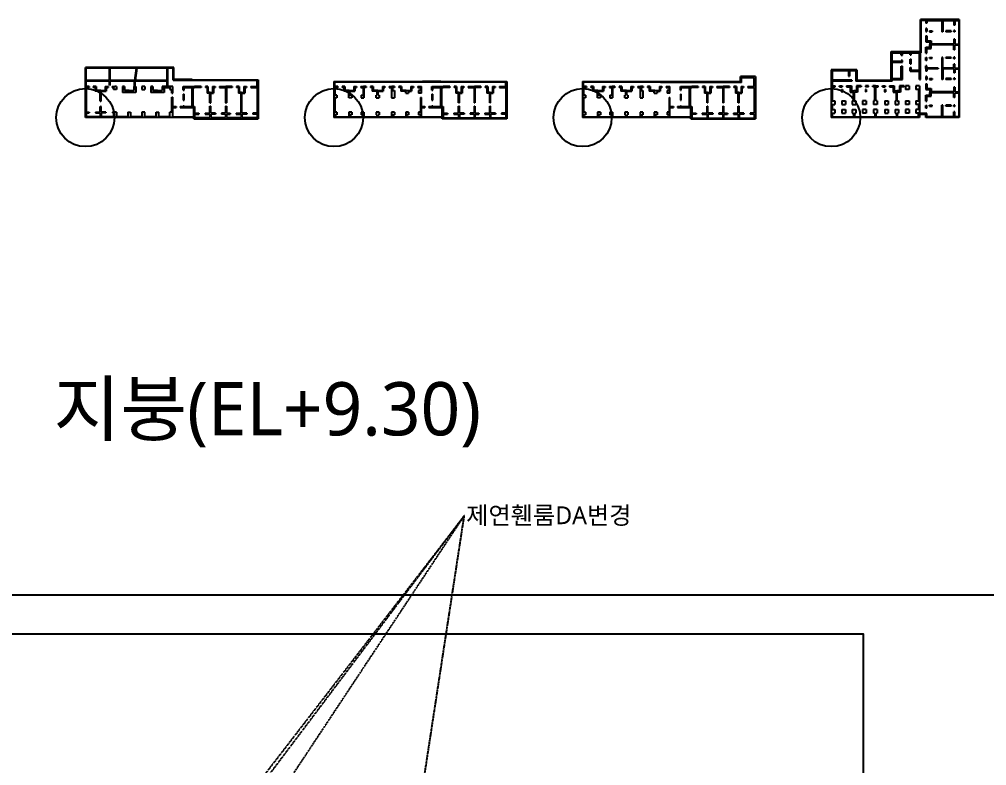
# Model space of a CAD drawing. Header units: millimetres. Extents: x 317501 to 2277231, y -321722 to 1186893.
# Drawn here: x 1549361 to 1821710, y 910014 to 1120241 of the extents above; entities that cross this region are included whole.
import ezdxf
from ezdxf.enums import TextEntityAlignment as Align

# ---------------------------------------------------------------- set-up
doc = ezdxf.new("R2010")
doc.units = ezdxf.units.MM
doc.header["$LTSCALE"] = 57
doc.linetypes.add('XS-지하주차장$0$HID', pattern=[2.3, 1.5, -0.8])
doc.layers.add('XS-지하주차장$0$0106', color=3, linetype='XS-지하주차장$0$HID', plot=False)
doc.layers.add('XS-지하주차장$0$DEFPOINT', color=144, linetype='Continuous', plot=False)
doc.layers.add('XS-지하주차장$0$TEXT', color=3, linetype='Continuous')
doc.layers.add('XS-지하주차장$0$W11', color=40, linetype='Continuous')
doc.styles.add('XS-지하주차장$0$맑은고딕', font='malgun.ttf')

# ---------------------------------------------------------------- blocks, each defined once
blk = doc.blocks.new('XS-지하주차장$0$104')
at = {"layer": 'XS-지하주차장$0$W11'}
for p, q in [((0, 10205), (24885, 10205)), ((0, 10205), (0, 0)), ((250, 8715), (250, 10065)), ((250, 10065), (24885, 10065)), ((1075, 8715), (250, 8715)), ((1075, 8465), (250, 8465)), ((250, 8465), (250, 6350)), ((1075, 8715), (1075, 8465)), ((3025, 8715), (2295, 8715)), ((2295, 8715), (2295, 8465)), ((2775, 8465), (2295, 8465)), ((2775, 8465), (2775, 7425)), ((3025, 8715), (3025, 7675)), ((5615, 8715), (6345, 8715)), ((5615, 8715), (5615, 7675)), ((5865, 8465), (6345, 8465)), ((5865, 8465), (5865, 7425)), ((6345, 8715), (6345, 8465)), ((7565, 8715), (8320, 8715)), ((7565, 8715), (7565, 8465)), ((7565, 8465), (8195, 8465)), ((8195, 8465), (8195, 6350)), ((9075, 8715), (8320, 8715)), ((8445, 8465), (8445, 5550)), ((9075, 8465), (8445, 8465)), ((9075, 8715), (9075, 8465)), ((11025, 8715), (10295, 8715)), ((10295, 8715), (10295, 8465)), ((10775, 8465), (10295, 8465)), ((10775, 8465), (10775, 7425)), ((11025, 8715), (11025, 7675)), ((13615, 8715), (14345, 8715)), ((13615, 8715), (13615, 7675)), ((13865, 8465), (14345, 8465)), ((13865, 8465), (13865, 7425)), ((14345, 8715), (14345, 8465)), ((15565, 8715), (16320, 8715)), ((15565, 8715), (15565, 8465)), ((15565, 8465), (16195, 8465)), ((16195, 8465), (16195, 5550)), ((17075, 8715), (16320, 8715)), ((16445, 8465), (16445, 7675)), ((17075, 8465), (16445, 8465)), ((17075, 8715), (17075, 8465)), ((19025, 8715), (18295, 8715)), ((18295, 8715), (18295, 8465)), ((18775, 8465), (18295, 8465)), ((18775, 8465), (18775, 7425)), ((19025, 8715), (19025, 7675)), ((21615, 8715), (22345, 8715)), ((21615, 8715), (21615, 7675)), ((21865, 8465), (22345, 8465)), ((21865, 8465), (21865, 7425)), ((22345, 8715), (22345, 8465)), ((23565, 8715), (24595, 8715)), ((23565, 8715), (23565, 8465)), ((23565, 8465), (24345, 8465)), ((24345, 8465), (24345, 7675)), ((24595, 6875), (24595, 8715)), ((24885, 10265), (30045, 10265)), ((24885, 10265), (24885, 10205)), ((24885, 10065), (48340, 10065)), ((27545, 8715), (30745, 8715)), ((27545, 7755), (27545, 8715)), ((27795, 8465), (30095, 8465)), ((27795, 7755), (27795, 8465)), ((30045, 10265), (30045, 10205)), ((30045, 10205), (48690, 10205)), ((30095, 3100), (30095, 8465)), ((30345, 3100), (30345, 8465)), ((30345, 8465), (30745, 8465)), ((32575, 8715), (30745, 8715)), ((32575, 8465), (30745, 8465)), ((32575, 8715), (32575, 8465)), ((34525, 8715), (33795, 8715)), ((33795, 8715), (33795, 8465)), ((34275, 8465), (33795, 8465)), ((34275, 8465), (34275, 6855)), ((34525, 8715), (34525, 7105)), ((35815, 8715), (36545, 8715)), ((35815, 8715), (35815, 7105)), ((36065, 8465), (36545, 8465)), ((36065, 8465), (36065, 6855)), ((36545, 8715), (36545, 8465)), ((37765, 8715), (39570, 8715)), ((37765, 8715), (37765, 8465)), ((37765, 8465), (39445, 8465)), ((39445, 8465), (39445, 4200)), ((41375, 8715), (39570, 8715)), ((39695, 8465), (39695, 4200)), ((41375, 8465), (39695, 8465)), ((41375, 8715), (41375, 8465)), ((43325, 8715), (42595, 8715)), ((42595, 8715), (42595, 8465)), ((43075, 8465), (42595, 8465)), ((43075, 8465), (43075, 6855)), ((43325, 8715), (43325, 7105)), ((44615, 8715), (45345, 8715)), ((44615, 8715), (44615, 7105)), ((44865, 8465), (45345, 8465)), ((44865, 8465), (44865, 6855)), ((45345, 8715), (45345, 8465)), ((46565, 8715), (48340, 8715)), ((46565, 8715), (46565, 8465)), ((46565, 8465), (48340, 8465)), ((48340, 8715), (48340, 10065)), ((48340, 8465), (48340, 1265)), ((48690, 10205), (48690, -300)), ((800, 6350), (250, 6350)), ((250, 5550), (250, 1565)), ((800, 5550), (250, 5550)), ((800, 6350), (800, 5550)), ((4195, 7425), (2775, 7425)), ((4320, 7675), (3025, 7675)), ((4195, 5550), (4195, 7425)), ((4995, 5550), (4195, 5550)), ((4320, 7675), (5615, 7675)), ((4445, 7425), (5865, 7425)), ((4445, 6350), (4445, 7425)), ((4995, 6350), (4445, 6350)), ((4995, 6350), (4995, 5550)), ((7645, 6350), (8195, 6350)), ((7645, 6350), (7645, 5550)), ((7645, 5550), (8445, 5550)), ((12195, 7425), (10775, 7425)), ((12320, 7675), (11025, 7675)), ((11920, 6350), (12195, 6350)), ((11920, 5550), (11920, 6350)), ((11920, 5550), (12720, 5550)), ((12195, 6350), (12195, 7425)), ((12320, 7675), (13615, 7675)), ((12445, 6350), (12445, 7425)), ((12445, 7425), (13865, 7425)), ((12445, 6350), (12720, 6350)), ((12720, 6350), (12720, 5550)), ((16195, 5550), (17075, 5550)), ((16445, 7675), (17075, 7675)), ((17075, 7675), (17075, 5550)), ((20195, 7425), (18775, 7425)), ((20320, 7675), (19025, 7675)), ((20195, 6875), (20195, 7425)), ((20195, 6875), (20995, 6875)), ((20320, 7675), (21615, 7675)), ((20995, 7425), (21865, 7425)), ((20995, 7425), (20995, 6875)), ((24345, 7675), (23795, 7675)), ((23795, 7675), (23795, 6875)), ((24595, 6875), (23795, 6875)), ((24345, 5665), (24345, 1565)), ((24345, 5665), (24595, 5665)), ((24595, 3100), (24595, 5665)), ((27545, 7755), (27795, 7755)), ((27545, 6565), (27545, 4900)), ((27545, 6565), (27795, 6565)), ((27795, 4900), (27795, 6565)), ((35045, 6855), (34275, 6855)), ((35170, 7105), (34525, 7105)), ((35045, 4200), (35045, 6855)), ((35170, 7105), (35815, 7105)), ((35295, 6855), (36065, 6855)), ((35295, 4200), (35295, 6855)), ((43845, 6855), (43075, 6855)), ((43970, 7105), (43325, 7105)), ((43845, 4200), (43845, 6855)), ((43970, 7105), (44615, 7105)), ((44095, 6855), (44865, 6855)), ((44095, 4200), (44095, 6855)), ((24595, 3100), (25595, 3100)), ((24595, 250), (24595, 2850)), ((24595, 2850), (25595, 2850)), ((25595, 3100), (25595, 2850)), ((26705, 3100), (27545, 3100)), ((26705, 3100), (26705, 2850)), ((26705, 2850), (30495, 2850)), ((27545, 4900), (27795, 4900)), ((27545, 3330), (27795, 3330)), ((27545, 3100), (27545, 3330)), ((27795, 3100), (27795, 3330)), ((27795, 3100), (30095, 3100)), ((30345, 3100), (30745, 3100)), ((30495, 250), (30495, 2850)), ((30745, 3100), (30745, 1265)), ((35295, 4200), (35045, 4200)), ((35045, 1265), (35045, 3200)), ((35045, 3200), (35295, 3200)), ((35295, 1265), (35295, 3200)), ((39695, 4200), (39445, 4200)), ((39445, 3200), (39695, 3200)), ((39445, 3200), (39445, 1265)), ((39695, 3200), (39695, 1265)), ((44095, 4200), (43845, 4200)), ((43845, 1265), (43845, 3200)), ((43845, 3200), (44095, 3200)), ((44095, 1265), (44095, 3200)), ((800, 1565), (250, 1565)), ((800, 765), (250, 765)), ((250, 765), (250, 140)), ((4195, 140), (250, 140)), ((800, 1565), (800, 765)), ((4995, 1565), (4195, 1565)), ((4195, 1565), (4195, 140)), ((4995, 765), (4445, 765)), ((4445, 765), (4445, 140)), ((8195, 140), (4445, 140)), ((4995, 1565), (4995, 765)), ((8445, 1565), (7645, 1565)), ((7645, 1565), (7645, 765)), ((8195, 765), (7645, 765)), ((8195, 765), (8195, 140)), ((8445, 1565), (8445, 140)), ((12195, 140), (8445, 140)), ((12720, 1565), (11920, 1565)), ((11920, 1565), (11920, 765)), ((11920, 765), (12195, 765)), ((12195, 765), (12195, 140)), ((12720, 765), (12445, 765)), ((12445, 765), (12445, 140)), ((16195, 140), (12445, 140)), ((12720, 1565), (12720, 765)), ((16995, 1565), (16195, 1565)), ((16195, 1565), (16195, 140)), ((16445, 765), (16445, 140)), ((16445, 765), (16995, 765)), ((20195, 140), (16445, 140)), ((16995, 1565), (16995, 765)), ((20995, 1565), (20195, 1565)), ((20195, 1565), (20195, 140)), ((20995, 765), (20445, 765)), ((20445, 765), (20445, 140)), ((24345, 140), (20445, 140)), ((20995, 1565), (20995, 765)), ((24345, 1565), (23795, 1565)), ((23795, 1565), (23795, 765)), ((24345, 765), (23795, 765)), ((24345, 765), (24345, 140)), ((24595, 250), (30495, 250)), ((30745, 1265), (31990, 1265)), ((30745, 1015), (30745, -160)), ((30745, 1015), (31980, 1015)), ((31990, 1265), (31990, 1015)), ((33700, 1265), (35045, 1265)), ((33700, 1265), (33700, 1015)), ((33700, 1015), (35045, 1015)), ((35045, 1015), (35045, -160)), ((36640, 1265), (35295, 1265)), ((36640, 1015), (35295, 1015)), ((35295, 1015), (35295, -160)), ((36640, 1265), (36640, 1015)), ((39445, 1265), (38350, 1265)), ((38350, 1265), (38350, 1015)), ((39445, 1015), (38350, 1015)), ((39445, 1015), (39445, -160)), ((39695, 1265), (40790, 1265)), ((39695, 1015), (39695, -160)), ((39695, 1015), (40790, 1015)), ((40790, 1265), (40790, 1015)), ((42500, 1265), (43845, 1265)), ((42500, 1265), (42500, 1015)), ((42500, 1015), (43845, 1015)), ((43845, 1015), (43845, -160)), ((45440, 1265), (44095, 1265)), ((45440, 1015), (44095, 1015)), ((44095, 1015), (44095, -160)), ((45440, 1265), (45440, 1015)), ((48340, 1265), (47150, 1265)), ((47150, 1265), (47150, 1015)), ((48340, 1015), (47150, 1015)), ((48340, 1015), (48340, -160)), ((30495, 0), (0, 0)), ((30495, -300), (30495, 0)), ((48690, -300), (30495, -300)), ((35045, -160), (30745, -160)), ((39445, -160), (35295, -160)), ((43845, -160), (39695, -160)), ((48340, -160), (44095, -160))]:
    blk.add_line(p, q, dxfattribs=at)
blk = doc.blocks.new('XS-지하주차장$0$105')
at = {"layer": 'XS-지하주차장$0$W11'}
for p, q in [((44415, 10205), (44415, 11555)), ((48690, 11555), (44415, 11555)), ((44765, 9855), (44765, 11205)), ((48340, 11205), (44765, 11205)), ((48340, 8715), (48340, 11205)), ((48690, 11555), (48690, -300)), ((0, 10205), (44415, 10205)), ((0, 10205), (0, 0)), ((21930, 9955), (250, 9955)), ((250, 8715), (250, 9955)), ((1075, 8715), (250, 8715)), ((1075, 8465), (250, 8465)), ((250, 8465), (250, 6350)), ((1075, 8715), (1075, 8465)), ((3025, 8715), (2295, 8715)), ((2295, 8715), (2295, 8465)), ((2775, 8465), (2295, 8465)), ((2775, 8465), (2775, 7425)), ((3025, 8715), (3025, 7675)), ((5615, 8715), (6345, 8715)), ((5615, 8715), (5615, 7675)), ((5865, 8465), (6345, 8465)), ((5865, 8465), (5865, 7425)), ((6345, 8715), (6345, 8465)), ((7565, 8715), (8320, 8715)), ((7565, 8715), (7565, 8465)), ((7565, 8465), (8195, 8465)), ((8195, 8465), (8195, 6350)), ((9075, 8715), (8320, 8715)), ((8445, 8465), (8445, 5550)), ((9075, 8465), (8445, 8465)), ((9075, 8715), (9075, 8465)), ((11025, 8715), (10295, 8715)), ((10295, 8715), (10295, 8465)), ((10775, 8465), (10295, 8465)), ((10775, 8465), (10775, 7425)), ((11025, 8715), (11025, 7675)), ((13615, 8715), (14345, 8715)), ((13615, 8715), (13615, 7675)), ((13865, 8465), (14345, 8465)), ((13865, 8465), (13865, 7425)), ((14345, 8715), (14345, 8465)), ((15565, 8715), (16320, 8715)), ((15565, 8715), (15565, 8465)), ((15565, 8465), (16195, 8465)), ((16195, 8465), (16195, 5550)), ((17075, 8715), (16320, 8715)), ((16445, 8465), (16445, 7675)), ((17075, 8465), (16445, 8465)), ((17075, 8715), (17075, 8465)), ((19025, 8715), (18295, 8715)), ((18295, 8715), (18295, 8465)), ((18775, 8465), (18295, 8465)), ((18775, 8465), (18775, 7425)), ((19025, 8715), (19025, 7675)), ((21615, 8715), (22345, 8715)), ((21615, 8715), (21615, 7675)), ((21865, 8465), (22345, 8465)), ((21865, 8465), (21865, 7425)), ((21930, 9855), (21930, 9955)), ((44765, 9855), (21930, 9855)), ((22345, 8715), (22345, 8465)), ((23565, 8715), (24345, 8715)), ((23565, 8715), (23565, 8465)), ((23565, 8465), (24345, 8465)), ((24345, 8715), (24595, 8715)), ((24345, 8465), (24345, 7675)), ((24595, 6875), (24595, 8715)), ((27545, 8715), (30745, 8715)), ((27545, 7755), (27545, 8715)), ((27795, 8465), (30095, 8465)), ((27795, 7755), (27795, 8465)), ((30095, 3100), (30095, 8465)), ((30345, 3100), (30345, 8465)), ((30345, 8465), (30745, 8465)), ((32575, 8715), (30745, 8715)), ((32575, 8465), (30745, 8465)), ((32575, 8715), (32575, 8465)), ((34525, 8715), (33795, 8715)), ((33795, 8715), (33795, 8465)), ((34275, 8465), (33795, 8465)), ((34275, 8465), (34275, 6855)), ((34525, 8715), (34525, 7105)), ((35815, 8715), (36545, 8715)), ((35815, 8715), (35815, 7105)), ((36065, 8465), (36545, 8465)), ((36065, 8465), (36065, 6855)), ((36545, 8715), (36545, 8465)), ((37765, 8715), (39570, 8715)), ((37765, 8715), (37765, 8465)), ((37765, 8465), (39445, 8465)), ((39445, 8465), (39445, 4200)), ((41375, 8715), (39570, 8715)), ((39695, 8465), (39695, 4200)), ((41375, 8465), (39695, 8465)), ((41375, 8715), (41375, 8465)), ((43325, 8715), (42595, 8715)), ((42595, 8715), (42595, 8465)), ((43075, 8465), (42595, 8465)), ((43075, 8465), (43075, 6855)), ((43325, 8715), (43325, 7105)), ((44615, 8715), (45345, 8715)), ((44615, 8715), (44615, 7105)), ((44865, 8465), (45345, 8465)), ((44865, 8465), (44865, 6855)), ((45345, 8715), (45345, 8465)), ((46565, 8715), (48340, 8715)), ((46565, 8715), (46565, 8465)), ((46565, 8465), (48340, 8465)), ((48340, 8465), (48340, 1265)), ((800, 6350), (250, 6350)), ((250, 5550), (250, 1565)), ((800, 5550), (250, 5550)), ((800, 6350), (800, 5550)), ((4195, 7425), (2775, 7425)), ((4320, 7675), (3025, 7675)), ((4195, 5550), (4195, 7425)), ((4995, 5550), (4195, 5550)), ((4320, 7675), (5615, 7675)), ((4445, 7425), (5865, 7425)), ((4445, 6350), (4445, 7425)), ((4995, 6350), (4445, 6350)), ((4995, 6350), (4995, 5550)), ((7645, 6350), (8195, 6350)), ((7645, 6350), (7645, 5550)), ((7645, 5550), (8445, 5550)), ((12195, 7425), (10775, 7425)), ((12320, 7675), (11025, 7675)), ((11920, 6350), (12195, 6350)), ((11920, 5550), (11920, 6350)), ((11920, 5550), (12720, 5550)), ((12195, 6350), (12195, 7425)), ((12320, 7675), (13615, 7675)), ((12445, 6350), (12445, 7425)), ((12445, 7425), (13865, 7425)), ((12445, 6350), (12720, 6350)), ((12720, 6350), (12720, 5550)), ((16195, 5550), (16995, 5550)), ((16445, 7675), (16995, 7675)), ((16995, 7675), (16995, 5550)), ((20195, 7425), (18775, 7425)), ((20320, 7675), (19025, 7675)), ((20195, 6875), (20195, 7425)), ((20195, 6875), (20995, 6875)), ((20320, 7675), (21615, 7675)), ((20995, 7425), (21865, 7425)), ((20995, 7425), (20995, 6875)), ((24345, 7675), (23795, 7675)), ((23795, 7675), (23795, 6875)), ((24595, 6875), (23795, 6875)), ((24345, 5665), (24345, 1565)), ((24345, 5665), (24595, 5665)), ((24595, 3100), (24595, 5665)), ((27545, 7755), (27795, 7755)), ((27545, 6565), (27545, 4900)), ((27545, 6565), (27795, 6565)), ((27795, 4900), (27795, 6565)), ((35045, 6855), (34275, 6855)), ((35170, 7105), (34525, 7105)), ((35045, 4200), (35045, 6855)), ((35170, 7105), (35815, 7105)), ((35295, 6855), (36065, 6855)), ((35295, 4200), (35295, 6855)), ((43845, 6855), (43075, 6855)), ((43970, 7105), (43325, 7105)), ((43845, 4200), (43845, 6855)), ((43970, 7105), (44615, 7105)), ((44095, 6855), (44865, 6855)), ((44095, 4200), (44095, 6855)), ((24595, 3100), (25595, 3100)), ((24595, 250), (24595, 2850)), ((24595, 2850), (25595, 2850)), ((25595, 3100), (25595, 2850)), ((26705, 3100), (27545, 3100)), ((26705, 3100), (26705, 2850)), ((26705, 2850), (30495, 2850)), ((27545, 4900), (27795, 4900)), ((27545, 3330), (27795, 3330)), ((27545, 3100), (27545, 3330)), ((27795, 3100), (27795, 3330)), ((27795, 3100), (30095, 3100)), ((30345, 3100), (30745, 3100)), ((30495, 250), (30495, 2850)), ((30745, 3100), (30745, 1265)), ((35295, 4200), (35045, 4200)), ((35045, 1265), (35045, 3200)), ((35045, 3200), (35295, 3200)), ((35295, 1265), (35295, 3200)), ((39695, 4200), (39445, 4200)), ((39445, 3200), (39445, 1265)), ((39445, 3200), (39695, 3200)), ((39695, 3200), (39695, 1265)), ((44095, 4200), (43845, 4200)), ((43845, 1265), (43845, 3200)), ((43845, 3200), (44095, 3200)), ((44095, 1265), (44095, 3200)), ((800, 1565), (250, 1565)), ((800, 765), (250, 765)), ((250, 765), (250, 140)), ((4195, 140), (250, 140)), ((800, 1565), (800, 765)), ((4995, 1565), (4195, 1565)), ((4195, 1565), (4195, 140)), ((4995, 765), (4445, 765)), ((4445, 765), (4445, 140)), ((8195, 140), (4445, 140)), ((4995, 1565), (4995, 765)), ((8445, 1565), (7645, 1565)), ((7645, 1565), (7645, 765)), ((8195, 765), (7645, 765)), ((8195, 765), (8195, 140)), ((8445, 1565), (8445, 140)), ((12195, 140), (8445, 140)), ((12720, 1565), (11920, 1565)), ((11920, 1565), (11920, 765)), ((11920, 765), (12195, 765)), ((12195, 765), (12195, 140)), ((12720, 765), (12445, 765)), ((12445, 765), (12445, 140)), ((16195, 140), (12445, 140)), ((12720, 1565), (12720, 765)), ((16995, 1565), (16195, 1565)), ((16195, 1565), (16195, 140)), ((16445, 765), (16445, 140)), ((16445, 765), (16995, 765)), ((20195, 140), (16445, 140)), ((16995, 1565), (16995, 765)), ((20995, 1565), (20195, 1565)), ((20195, 1565), (20195, 140)), ((20995, 765), (20445, 765)), ((20445, 765), (20445, 140)), ((24345, 140), (20445, 140)), ((20995, 1565), (20995, 765)), ((24345, 1565), (23795, 1565)), ((23795, 1565), (23795, 765)), ((24345, 765), (23795, 765)), ((24345, 765), (24345, 140)), ((24595, 250), (30495, 250)), ((30745, 1265), (31990, 1265)), ((30745, 1015), (30745, -160)), ((31980, 1015), (30745, 1015)), ((31990, 1265), (31990, 1015)), ((33700, 1265), (35045, 1265)), ((33700, 1265), (33700, 1015)), ((33700, 1015), (35045, 1015)), ((35045, 1015), (35045, -160)), ((36640, 1265), (35295, 1265)), ((36640, 1015), (35295, 1015)), ((35295, 1015), (35295, -160)), ((36640, 1265), (36640, 1015)), ((39445, 1265), (38350, 1265)), ((38350, 1265), (38350, 1015)), ((39445, 1015), (38350, 1015)), ((39445, 1015), (39445, -160)), ((39695, 1265), (40790, 1265)), ((39695, 1015), (39695, -160)), ((39695, 1015), (40790, 1015)), ((40790, 1265), (40790, 1015)), ((42500, 1265), (43845, 1265)), ((42500, 1265), (42500, 1015)), ((42500, 1015), (43845, 1015)), ((43845, 1015), (43845, -160)), ((45440, 1265), (44095, 1265)), ((45440, 1015), (44095, 1015)), ((44095, 1015), (44095, -160)), ((45440, 1265), (45440, 1015)), ((48340, 1265), (47150, 1265)), ((47150, 1265), (47150, 1015)), ((48340, 1015), (47150, 1015)), ((48340, 1015), (48340, -160)), ((30495, 0), (0, 0)), ((30495, -300), (30495, 0)), ((30495, -300), (48690, -300)), ((30745, -160), (35045, -160)), ((35295, -160), (39445, -160)), ((39695, -160), (43845, -160)), ((44095, -160), (48340, -160))]:
    blk.add_line(p, q, dxfattribs=at)
blk = doc.blocks.new('XS-지하주차장$0$106')
at = {"layer": 'XS-지하주차장$0$W11'}
for p, q in [((25145, 18575), (25145, 27680)), ((36060, 27680), (25145, 27680)), ((26635, 27380), (25285, 27380)), ((25285, 18275), (25285, 27380)), ((26635, 27380), (26635, 26565)), ((26935, 27380), (26935, 26565)), ((26935, 27380), (31130, 27380)), ((31130, 27380), (31130, 24200)), ((31380, 27380), (31380, 24200)), ((31380, 27380), (34475, 27380)), ((34475, 27380), (34475, 26080)), ((34775, 27380), (34775, 26080)), ((34775, 27380), (35920, 27380)), ((35920, 27380), (35920, 20705)), ((36060, 27680), (36060, 0)), ((26935, 26565), (26635, 26565)), ((26935, 25055), (26635, 25055)), ((26635, 25055), (26635, 24255)), ((26935, 25055), (26935, 24255)), ((34775, 26080), (34475, 26080)), ((34475, 24570), (34475, 24170)), ((34775, 24570), (34475, 24570)), ((34775, 24570), (34775, 24170)), ((26635, 24255), (26935, 24255)), ((26635, 23035), (26935, 23035)), ((26635, 23035), (26635, 21355)), ((26935, 23035), (26935, 21655)), ((27635, 24450), (28465, 24450)), ((27635, 24450), (27635, 24200)), ((27635, 24200), (28465, 24200)), ((28465, 24450), (28465, 24200)), ((31380, 24200), (31130, 24200)), ((33775, 24450), (32240, 24450)), ((32240, 24450), (32240, 24200)), ((33775, 24200), (32240, 24200)), ((33775, 24450), (33775, 24200)), ((34775, 24170), (34475, 24170)), ((34475, 22060), (34475, 20705)), ((34775, 22060), (34475, 22060)), ((34775, 22060), (34775, 20705)), ((26635, 21355), (27795, 21355)), ((26635, 18125), (26635, 19805)), ((26635, 19805), (27795, 19805)), ((26935, 21655), (28095, 21655)), ((26935, 18125), (26935, 19505)), ((26935, 19505), (28095, 19505)), ((27795, 21355), (27795, 20580)), ((27795, 19805), (27795, 20580)), ((28095, 21655), (28095, 20705)), ((34475, 20705), (28095, 20705)), ((34475, 20455), (28095, 20455)), ((28095, 19505), (28095, 20455)), ((34475, 19100), (34475, 20455)), ((34775, 19100), (34475, 19100)), ((34775, 20705), (35920, 20705)), ((34775, 19100), (34775, 20455)), ((34775, 20455), (35920, 20455)), ((35920, 20455), (35920, 13965)), ((16835, 10415), (16835, 18575)), ((16835, 18575), (25145, 18575)), ((17135, 15875), (17135, 18275)), ((17135, 18275), (19735, 18275)), ((19735, 17620), (19735, 18275)), ((19735, 17620), (20035, 17620)), ((20035, 18275), (22235, 18275)), ((20035, 17620), (20035, 18275)), ((22235, 17675), (22235, 18275)), ((22235, 17675), (22535, 17675)), ((22235, 15165), (22235, 16485)), ((22235, 16485), (22535, 16485)), ((22535, 18275), (24835, 18275)), ((22535, 17675), (22535, 18275)), ((22535, 15165), (22535, 16485)), ((24835, 13375), (24835, 18275)), ((25135, 10725), (25135, 18275)), ((25135, 18275), (25285, 18275)), ((26635, 18125), (26935, 18125)), ((26635, 16905), (26935, 16905)), ((26635, 16105), (26635, 16905)), ((26935, 16105), (26935, 16905)), ((27635, 16960), (28465, 16960)), ((27635, 16710), (27635, 16960)), ((27635, 16710), (28465, 16710)), ((28465, 16710), (28465, 16960)), ((31130, 16960), (31130, 10720)), ((31380, 16960), (31130, 16960)), ((31380, 13965), (31380, 16960)), ((33775, 16960), (32240, 16960)), ((32240, 16710), (32240, 16960)), ((33775, 16710), (32240, 16710)), ((33775, 16710), (33775, 16960)), ((34475, 16590), (34475, 16990)), ((34775, 16990), (34475, 16990)), ((34775, 16590), (34475, 16590)), ((34775, 16590), (34775, 16990)), ((17135, 15875), (19735, 15875)), ((17135, 11025), (17135, 15575)), ((17135, 15575), (20035, 15575)), ((19735, 15875), (19735, 16050)), ((20035, 16050), (19735, 16050)), ((19735, 11025), (19735, 14465)), ((19735, 14465), (20035, 14465)), ((20035, 15575), (20035, 16050)), ((20035, 10725), (20035, 14465)), ((22235, 15165), (22535, 15165)), ((22235, 13075), (22235, 14075)), ((22235, 14075), (22535, 14075)), ((22535, 13375), (22535, 14075)), ((26935, 16105), (26635, 16105)), ((26935, 14595), (26635, 14595)), ((26635, 13840), (26635, 14595)), ((26635, 13840), (26635, 13085)), ((26935, 13965), (26935, 14595)), ((30130, 13965), (26935, 13965)), ((30130, 13715), (26935, 13715)), ((26935, 13715), (26935, 13085)), ((30130, 13965), (30130, 13715)), ((34475, 13965), (31380, 13965)), ((34475, 13715), (31380, 13715)), ((31380, 13715), (31380, 10720)), ((34775, 15080), (34475, 15080)), ((34475, 13965), (34475, 15080)), ((34475, 13715), (34475, 12600)), ((34775, 13965), (34775, 15080)), ((34775, 13965), (35920, 13965)), ((34775, 13715), (34775, 12600)), ((34775, 13715), (35920, 13715)), ((35920, 13715), (35920, 7225)), ((7250, 13475), (0, 13475)), ((0, 13475), (0, 8925)), ((300, 13175), (300, 10575)), ((4850, 13175), (300, 13175)), ((4850, 13175), (4850, 11685)), ((4850, 11685), (5150, 11685)), ((6950, 13175), (5150, 13175)), ((5150, 13175), (5150, 11685)), ((6950, 13175), (6950, 10275)), ((7250, 13475), (7250, 10415)), ((17135, 11025), (19735, 11025)), ((22235, 13075), (24835, 13075)), ((22535, 13375), (24835, 13375)), ((24835, 10725), (24835, 13075)), ((26935, 13085), (26635, 13085)), ((26935, 11575), (26635, 11575)), ((26635, 11575), (26635, 10775)), ((26935, 11575), (26935, 10775)), ((27635, 10970), (28465, 10970)), ((27635, 10970), (27635, 10720)), ((28465, 10970), (28465, 10720)), ((33775, 10970), (32240, 10970)), ((32240, 10970), (32240, 10720)), ((33775, 10970), (33775, 10720)), ((34775, 12600), (34475, 12600)), ((34475, 11090), (34475, 10690)), ((34775, 11090), (34475, 11090)), ((34775, 11090), (34775, 10690)), ((0, 8925), (0, 0)), ((5840, 10575), (300, 10575)), ((5840, 10275), (300, 10275)), ((300, 10275), (300, 8925)), ((300, 8925), (1115, 8925)), ((300, 8625), (1115, 8625)), ((300, 8625), (300, 4705)), ((1115, 8625), (1115, 8925)), ((2325, 8625), (2325, 8925)), ((2325, 8925), (3125, 8925)), ((2325, 8625), (3125, 8625)), ((3125, 8925), (3125, 8625)), ((4345, 8925), (4345, 8625)), ((4345, 8925), (5675, 8925)), ((4345, 8625), (5375, 8625)), ((5375, 8625), (5375, 7205)), ((5675, 8925), (5675, 7505)), ((5840, 10575), (5840, 10275)), ((17135, 10275), (6950, 10275)), ((8455, 8925), (7125, 8925)), ((7125, 8925), (7125, 7505)), ((16835, 10415), (7250, 10415)), ((8455, 8625), (7425, 8625)), ((7425, 8625), (7425, 7205)), ((8455, 8925), (8455, 8625)), ((9675, 8925), (9675, 8625)), ((10475, 8925), (9675, 8925)), ((10475, 8625), (9675, 8625)), ((10475, 8625), (10475, 8925)), ((11685, 8625), (11685, 8925)), ((12440, 8925), (11685, 8925)), ((12315, 8625), (11685, 8625)), ((12315, 4705), (12315, 8625)), ((12440, 8925), (13195, 8925)), ((12565, 4705), (12565, 8625)), ((12565, 8625), (13195, 8625)), ((13195, 8625), (13195, 8925)), ((14405, 8625), (14405, 8925)), ((14405, 8925), (15205, 8925)), ((14405, 8625), (15205, 8625)), ((15205, 8925), (15205, 8625)), ((16425, 8925), (16425, 8625)), ((16425, 8925), (17755, 8925)), ((16425, 8625), (17455, 8625)), ((17135, 10275), (17135, 10725)), ((17135, 10725), (20035, 10725)), ((17455, 8625), (17455, 7205)), ((17755, 8925), (17755, 7505)), ((20500, 8925), (19205, 8925)), ((19205, 8925), (19205, 7505)), ((20500, 8625), (19505, 8625)), ((19505, 8625), (19505, 7205)), ((20500, 8925), (20500, 8625)), ((21950, 8925), (20950, 8925)), ((20950, 8925), (20950, 7925)), ((21950, 8925), (21950, 7925)), ((24835, 8925), (23835, 8925)), ((23835, 8925), (23835, 7925)), ((24835, 10725), (25135, 10725)), ((24835, 8925), (24835, 1115)), ((26635, 10775), (26935, 10775)), ((26635, 9555), (26935, 9555)), ((26635, 9555), (26635, 7875)), ((26935, 9555), (26935, 8175)), ((26935, 8175), (28095, 8175)), ((27635, 10720), (28465, 10720)), ((28095, 8175), (28095, 7225)), ((31380, 10720), (31130, 10720)), ((33775, 10720), (32240, 10720)), ((34775, 10690), (34475, 10690)), ((34475, 8580), (34475, 7225)), ((34775, 8580), (34475, 8580)), ((34775, 8580), (34775, 7225)), ((2930, 7925), (2930, 7295)), ((2930, 7925), (3180, 7925)), ((2930, 7295), (3180, 7295)), ((3180, 7925), (3180, 7295)), ((5375, 7205), (6275, 7205)), ((5675, 7505), (6400, 7505)), ((6275, 4705), (6275, 7205)), ((7125, 7505), (6400, 7505)), ((6525, 4705), (6525, 7205)), ((7425, 7205), (6525, 7205)), ((9620, 7925), (9620, 7295)), ((9870, 7925), (9620, 7925)), ((9870, 7295), (9620, 7295)), ((9870, 7925), (9870, 7295)), ((15010, 7925), (15010, 7295)), ((15010, 7925), (15260, 7925)), ((15010, 7295), (15260, 7295)), ((15260, 7925), (15260, 7295)), ((17455, 7205), (18355, 7205)), ((17755, 7505), (18480, 7505)), ((18355, 4705), (18355, 7205)), ((19205, 7505), (18480, 7505)), ((19505, 7205), (18605, 7205)), ((18605, 4705), (18605, 7205)), ((21950, 7925), (20950, 7925)), ((24535, 7925), (23835, 7925)), ((24535, 7925), (24535, 4705)), ((26635, 7875), (27795, 7875)), ((26635, 4645), (26635, 6325)), ((26635, 6325), (27795, 6325)), ((26935, 4645), (26935, 6025)), ((26935, 6025), (28095, 6025)), ((27795, 7875), (27795, 7100)), ((27795, 6325), (27795, 7100)), ((34475, 7225), (28095, 7225)), ((34475, 6975), (28095, 6975)), ((28095, 6025), (28095, 6975)), ((34475, 5620), (34475, 6975)), ((34775, 5620), (34475, 5620)), ((34775, 7225), (35920, 7225)), ((34775, 5620), (34775, 6975)), ((34775, 6975), (35920, 6975)), ((35920, 6975), (35920, 300)), ((300, 4705), (1000, 4705)), ((300, 3705), (300, 2285)), ((300, 3705), (1000, 3705)), ((1000, 4705), (1000, 3705)), ((2980, 4705), (3980, 4705)), ((2980, 4705), (2980, 3705)), ((2980, 3705), (3980, 3705)), ((3980, 4705), (3980, 3705)), ((5900, 4705), (6275, 4705)), ((5900, 4705), (5900, 3705)), ((5900, 3705), (6900, 3705)), ((6525, 4705), (6900, 4705)), ((6900, 4705), (6900, 3705)), ((9820, 4705), (8820, 4705)), ((8820, 4705), (8820, 3705)), ((9820, 3705), (8820, 3705)), ((9820, 4705), (9820, 3705)), ((12315, 4705), (11940, 4705)), ((11940, 4705), (11940, 3705)), ((12940, 3705), (11940, 3705)), ((12940, 4705), (12565, 4705)), ((12940, 4705), (12940, 3705)), ((15060, 4705), (16060, 4705)), ((15060, 4705), (15060, 3705)), ((15060, 3705), (16060, 3705)), ((16060, 4705), (16060, 3705)), ((17980, 4705), (18355, 4705)), ((17980, 4705), (17980, 3705)), ((17980, 3705), (18980, 3705)), ((18605, 4705), (18980, 4705)), ((18980, 4705), (18980, 3705)), ((20950, 4705), (21950, 4705)), ((20950, 4705), (20950, 3705)), ((21950, 3705), (20950, 3705)), ((21950, 4705), (21950, 3705)), ((23835, 4705), (24535, 4705)), ((23835, 4705), (23835, 3705)), ((24535, 3705), (23835, 3705)), ((24535, 3705), (24535, 2285)), ((26635, 4645), (26935, 4645)), ((26635, 3425), (26935, 3425)), ((26635, 2625), (26635, 3425)), ((26935, 2625), (26935, 3425)), ((27635, 3480), (28465, 3480)), ((27635, 3230), (27635, 3480)), ((27635, 3230), (28465, 3230)), ((28465, 3230), (28465, 3480)), ((31130, 300), (31130, 3480)), ((31380, 3480), (31130, 3480)), ((31380, 300), (31380, 3480)), ((33775, 3480), (32240, 3480)), ((32240, 3230), (32240, 3480)), ((33775, 3230), (32240, 3230)), ((33775, 3230), (33775, 3480)), ((34475, 3110), (34475, 3510)), ((34775, 3510), (34475, 3510)), ((34775, 3110), (34475, 3110)), ((34775, 3110), (34775, 3510)), ((24835, 0), (0, 0)), ((300, 2285), (1000, 2285)), ((300, 1285), (300, 140)), ((300, 1285), (1000, 1285)), ((6275, 140), (300, 140)), ((1000, 2285), (1000, 1285)), ((2980, 2285), (3980, 2285)), ((2980, 2285), (2980, 1285)), ((2980, 1285), (3980, 1285)), ((3980, 2285), (3980, 1285)), ((5900, 2285), (6900, 2285)), ((5900, 2285), (5900, 1285)), ((5900, 1285), (6275, 1285)), ((6275, 1285), (6275, 140)), ((6525, 1285), (6525, 140)), ((6525, 1285), (6900, 1285)), ((12315, 140), (6525, 140)), ((6900, 2285), (6900, 1285)), ((9820, 2285), (8820, 2285)), ((8820, 2285), (8820, 1285)), ((9820, 1285), (8820, 1285)), ((9820, 2285), (9820, 1285)), ((12940, 2285), (11940, 2285)), ((11940, 2285), (11940, 1285)), ((12315, 1285), (11940, 1285)), ((12315, 1285), (12315, 140)), ((12565, 1285), (12565, 140)), ((12940, 1285), (12565, 1285)), ((18355, 140), (12565, 140)), ((12940, 2285), (12940, 1285)), ((15060, 2285), (16060, 2285)), ((15060, 2285), (15060, 1285)), ((15060, 1285), (16060, 1285)), ((16060, 2285), (16060, 1285)), ((17980, 2285), (18980, 2285)), ((17980, 2285), (17980, 1285)), ((17980, 1285), (18355, 1285)), ((18355, 1285), (18355, 140)), ((18605, 1285), (18605, 140)), ((18605, 1285), (18980, 1285)), ((24535, 140), (18605, 140)), ((18980, 2285), (18980, 1285)), ((21950, 2285), (20950, 2285)), ((20950, 2285), (20950, 1285)), ((21950, 1285), (20950, 1285)), ((21950, 2285), (21950, 1285)), ((23835, 2285), (23835, 1285)), ((24535, 2285), (23835, 2285)), ((24535, 1285), (23835, 1285)), ((24535, 140), (24535, 1285)), ((26935, 1115), (24835, 1115)), ((26635, 915), (24835, 915)), ((24835, 915), (24835, 0)), ((26935, 2625), (26635, 2625)), ((26635, 0), (26635, 915)), ((26935, 300), (26935, 1115)), ((26935, 300), (31130, 300)), ((31380, 300), (34475, 300)), ((34775, 1600), (34475, 1600)), ((34475, 300), (34475, 1600)), ((34775, 300), (34775, 1600)), ((34775, 300), (35920, 300)), ((36060, 0), (26635, 0))]:
    blk.add_line(p, q, dxfattribs=at)
blk = doc.blocks.new('XS-지하주차장$0$103')
at = {"layer": 'XS-지하주차장$0$W11'}
for p, q in [((0, 0), (0, 14100)), ((24885, 14100), (0, 14100)), ((250, 10455), (250, 13900)), ((6830, 13900), (250, 13900)), ((6830, 10455), (6830, 13900)), ((7030, 10455), (7030, 13900)), ((14359, 13900), (7030, 13900)), ((13891, 10455), (14359, 13900)), ((14093, 10455), (14561, 13900)), ((23030, 13900), (14561, 13900)), ((23030, 10455), (23030, 13900)), ((24685, 13900), (23230, 13900)), ((23230, 8715), (23230, 13900)), ((24685, 10515), (24685, 13900)), ((24885, 10715), (24885, 14100)), ((6830, 10455), (250, 10455)), ((250, 8715), (250, 10255)), ((6830, 10255), (250, 10255)), ((1075, 8715), (250, 8715)), ((1075, 8465), (250, 8465)), ((250, 8465), (250, 1565)), ((1075, 8715), (1075, 8465)), ((3025, 8715), (2185, 8715)), ((2185, 8715), (2185, 8465)), ((2775, 8465), (2185, 8465)), ((2775, 8465), (2775, 7425)), ((3025, 8715), (3025, 7675)), ((5615, 8715), (6455, 8715)), ((5615, 8715), (5615, 7675)), ((5865, 8465), (6455, 8465)), ((5865, 8465), (5865, 7425)), ((6455, 8715), (6455, 8465)), ((6830, 9015), (6830, 10255)), ((13891, 10455), (7030, 10455)), ((7030, 9015), (7030, 10255)), ((13865, 10255), (7030, 10255)), ((7565, 8715), (8320, 8715)), ((7565, 8715), (7565, 8465)), ((7565, 8465), (7920, 8465)), ((7920, 8465), (7920, 7915)), ((8720, 8715), (8320, 8715)), ((8720, 8715), (8720, 7915)), ((11025, 8715), (10425, 8715)), ((10425, 8715), (10425, 7075)), ((11025, 8715), (11025, 7675)), ((13615, 8715), (13615, 7675)), ((13615, 8715), (14215, 8715)), ((13865, 8715), (13865, 10255)), ((23030, 10255), (14065, 10255)), ((14065, 8715), (14065, 10255)), ((23030, 10455), (14093, 10455)), ((14215, 8715), (14215, 7075)), ((15920, 8715), (15920, 7915)), ((16720, 8715), (15920, 8715)), ((16720, 8715), (16720, 7915)), ((19025, 8715), (18425, 8715)), ((18425, 8715), (18425, 7075)), ((19025, 8715), (19025, 7675)), ((21615, 8715), (21615, 7675)), ((23030, 8715), (21615, 8715)), ((22215, 8465), (23795, 8465)), ((22215, 8465), (22215, 7075)), ((23030, 8715), (23030, 10255)), ((24595, 8715), (23230, 8715)), ((23795, 8465), (23795, 7915)), ((24595, 6920), (24595, 8715)), ((24685, 10515), (48340, 10515)), ((30045, 10715), (24885, 10715)), ((27545, 8715), (30745, 8715)), ((27545, 7755), (27545, 8715)), ((27795, 8465), (30095, 8465)), ((27795, 7755), (27795, 8465)), ((30045, 10715), (30045, 10655)), ((30045, 10655), (48690, 10655)), ((30095, 3100), (30095, 8465)), ((30345, 3100), (30345, 8465)), ((30345, 8465), (30745, 8465)), ((32575, 8715), (30745, 8715)), ((32575, 8465), (30745, 8465)), ((32575, 8715), (32575, 8465)), ((34525, 8715), (33795, 8715)), ((33795, 8715), (33795, 8465)), ((34275, 8465), (33795, 8465)), ((34275, 8465), (34275, 6855)), ((34525, 8715), (34525, 7105)), ((35815, 8715), (36545, 8715)), ((35815, 8715), (35815, 7105)), ((36065, 8465), (36545, 8465)), ((36065, 8465), (36065, 6855)), ((36545, 8715), (36545, 8465)), ((37765, 8715), (39570, 8715)), ((37765, 8715), (37765, 8465)), ((37765, 8465), (39445, 8465)), ((39445, 8465), (39445, 4200)), ((41375, 8715), (39570, 8715)), ((39695, 8465), (39695, 4200)), ((41375, 8465), (39695, 8465)), ((41375, 8715), (41375, 8465)), ((43325, 8715), (42595, 8715)), ((42595, 8715), (42595, 8465)), ((43075, 8465), (42595, 8465)), ((43075, 8465), (43075, 6855)), ((43325, 8715), (43325, 7105)), ((44615, 8715), (45345, 8715)), ((44615, 8715), (44615, 7105)), ((44865, 8465), (45345, 8465)), ((44865, 8465), (44865, 6855)), ((45345, 8715), (45345, 8465)), ((46565, 8715), (48340, 8715)), ((46565, 8715), (46565, 8465)), ((46565, 8465), (48340, 8465)), ((48340, 8715), (48340, 10515)), ((48340, 8465), (48340, 1265)), ((48690, 10655), (48690, -300)), ((4195, 7425), (2775, 7425)), ((4320, 7675), (3025, 7675)), ((4195, 4655), (4195, 7425)), ((4320, 7675), (5615, 7675)), ((4445, 4655), (4445, 7425)), ((4445, 7425), (5865, 7425)), ((8720, 7915), (7920, 7915)), ((14215, 7075), (10425, 7075)), ((12320, 7675), (11025, 7675)), ((12320, 7675), (13615, 7675)), ((15920, 7915), (16720, 7915)), ((22215, 7075), (18425, 7075)), ((20320, 7675), (19025, 7675)), ((20320, 7675), (21615, 7675)), ((23795, 7915), (24345, 7915)), ((24345, 6920), (24345, 7915)), ((24345, 6920), (24595, 6920)), ((24345, 1565), (24345, 5710)), ((24345, 5710), (24595, 5710)), ((24595, 3100), (24595, 5710)), ((27545, 7755), (27795, 7755)), ((27545, 6565), (27545, 4900)), ((27545, 6565), (27795, 6565)), ((27795, 4900), (27795, 6565)), ((35045, 6855), (34275, 6855)), ((35170, 7105), (34525, 7105)), ((35045, 4200), (35045, 6855)), ((35170, 7105), (35815, 7105)), ((35295, 6855), (36065, 6855)), ((35295, 4200), (35295, 6855)), ((43845, 6855), (43075, 6855)), ((43970, 7105), (43325, 7105)), ((43845, 1265), (43845, 6855)), ((43970, 7105), (44615, 7105)), ((44095, 1265), (44095, 6855)), ((44095, 6855), (44865, 6855)), ((4195, 4655), (4320, 4655)), ((4195, 1565), (4195, 3155)), ((4195, 3155), (4320, 3155)), ((4445, 4655), (4320, 4655)), ((4445, 3155), (4320, 3155)), ((4445, 1565), (4445, 3155)), ((24595, 3100), (25595, 3100)), ((24595, 250), (24595, 2850)), ((24595, 2850), (25595, 2850)), ((25595, 3100), (25595, 2850)), ((26705, 3100), (27545, 3100)), ((26705, 3100), (26705, 2850)), ((26705, 2850), (30495, 2850)), ((27545, 4900), (27795, 4900)), ((27545, 3330), (27795, 3330)), ((27545, 3100), (27545, 3330)), ((27795, 3100), (27795, 3330)), ((27795, 3100), (30095, 3100)), ((30345, 3100), (30745, 3100)), ((30495, 250), (30495, 2850)), ((30745, 3100), (30745, 1265)), ((35045, 4200), (35295, 4200)), ((35045, 1265), (35045, 3200)), ((35045, 3200), (35295, 3200)), ((35295, 1265), (35295, 3200)), ((39445, 4200), (39695, 4200)), ((39445, 3200), (39445, 1265)), ((39445, 3200), (39695, 3200)), ((39695, 3200), (39695, 1265)), ((250, 1565), (1040, 1565)), ((250, 1315), (250, 300)), ((250, 1315), (1040, 1315)), ((250, 300), (4195, 300)), ((1040, 1565), (1040, 1315)), ((2850, 1565), (4195, 1565)), ((2850, 1565), (2850, 1315)), ((2850, 1315), (4195, 1315)), ((4195, 1315), (4195, 300)), ((5790, 1565), (4445, 1565)), ((5790, 1315), (4445, 1315)), ((4445, 1315), (4445, 300)), ((4445, 300), (7920, 300)), ((5790, 1565), (5790, 1315)), ((8720, 1565), (7600, 1565)), ((7600, 1565), (7600, 1315)), ((7920, 1315), (7600, 1315)), ((7920, 1315), (7920, 300)), ((8720, 1565), (8720, 300)), ((8720, 300), (11920, 300)), ((11920, 1565), (11920, 300)), ((11920, 1565), (12720, 1565)), ((12720, 1565), (12720, 300)), ((12720, 300), (15920, 300)), ((16720, 1565), (15920, 1565)), ((15920, 1565), (15920, 300)), ((16720, 300), (16720, 1565)), ((16720, 300), (19920, 300)), ((19920, 1565), (20720, 1565)), ((19920, 300), (19920, 1565)), ((20720, 300), (20720, 1565)), ((20720, 300), (23795, 300)), ((23795, 300), (23795, 1565)), ((24345, 1565), (23795, 1565)), ((24595, 250), (30495, 250)), ((30745, 1265), (31990, 1265)), ((30745, 1015), (30745, 0)), ((30745, 1015), (31990, 1015)), ((31990, 1265), (31990, 1015)), ((33700, 1265), (35045, 1265)), ((33700, 1265), (33700, 1015)), ((33700, 1015), (35045, 1015)), ((35045, 1015), (35045, 0)), ((36640, 1265), (35295, 1265)), ((36640, 1015), (35295, 1015)), ((35295, 1015), (35295, 0)), ((36640, 1265), (36640, 1015)), ((39445, 1265), (38350, 1265)), ((38350, 1265), (38350, 1015)), ((39445, 1015), (38350, 1015)), ((39445, 1015), (39445, 0)), ((39695, 1265), (40790, 1265)), ((39695, 1015), (39695, 0)), ((39695, 1015), (40790, 1015)), ((40790, 1265), (40790, 1015)), ((42500, 1265), (43845, 1265)), ((42500, 1265), (42500, 1015)), ((42500, 1015), (43845, 1015)), ((43845, 1015), (43845, 0)), ((45440, 1265), (44095, 1265)), ((45440, 1015), (44095, 1015)), ((44095, 1015), (44095, 0)), ((45440, 1265), (45440, 1015)), ((48340, 1265), (47150, 1265)), ((47150, 1265), (47150, 1015)), ((48340, 1015), (47150, 1015)), ((48340, 1015), (48340, 0)), ((30495, 0), (0, 0)), ((30495, -300), (30495, 0)), ((30495, -300), (48690, -300)), ((30745, 0), (35045, 0)), ((35295, 0), (39445, 0)), ((39695, 0), (43845, 0)), ((44095, 0), (48340, 0))]:
    blk.add_line(p, q, dxfattribs=at)

msp = doc.modelspace()

# ---------------------------------------------------------------- linework, layer by layer
for centre in [(1567948.4, 1092560.8), (1637948.4, 1092560.8), (1707948.4, 1092560.8), (1777948.4, 1092560.8)]:
    msp.add_circle(centre, 8179.8)
at = {"layer": 'XS-지하주차장$0$0106'}
for p, q in [((1554784.8, 821222.3), (1674649.1, 980430.1)), ((1572755.9, 826524), (1674649.1, 980430.1)), ((1674649.1, 980430.1), (1586086.4, 865579.1)), ((1650324.7, 821623.9), (1674649.1, 980430.1))]:
    msp.add_line(p, q, dxfattribs=at)
at = {"layer": 'XS-지하주차장$0$DEFPOINT'}
for points in [[(1408911.6, 958127.6), (1829411.6, 958127.6), (1829411.6, 661127.6), (1408911.6, 661127.6)], [(1421911.6, 947127.6), (1786911.6, 947127.6), (1786911.6, 672127.6), (1421911.6, 672127.6)]]:
    msp.add_lwpolyline(points, close=True, dxfattribs=at)

# ---------------------------------------------------------------- block references
at = {"layer": 'XS-지하주차장$0$W11'}
for name, p in [('XS-지하주차장$0$106', (1777948.4, 1092560.8)), ('XS-지하주차장$0$103', (1567948.4, 1092560.8)), ('XS-지하주차장$0$105', (1707948.4, 1092560.8)), ('XS-지하주차장$0$104', (1637948.4, 1092560.8))]:
    msp.add_blockref(name, p, dxfattribs=at)

# ---------------------------------------------------------------- texts
at = {"layer": 'XS-지하주차장$0$0106', "style": 'XS-지하주차장$0$맑은고딕'}
msp.add_text('제연휀룸DA변경', height=5000, dxfattribs=at).set_placement((1675152.6, 980532.4), align=Align.MIDDLE_LEFT)
at = {"layer": 'XS-지하주차장$0$TEXT', "style": 'XS-지하주차장$0$맑은고딕'}
msp.add_text('지붕(EL+9.30)', height=15000, dxfattribs=at).set_placement((1619161.6, 1010542.5), align=Align.MIDDLE_CENTER)

doc.saveas('drawing.dxf')
